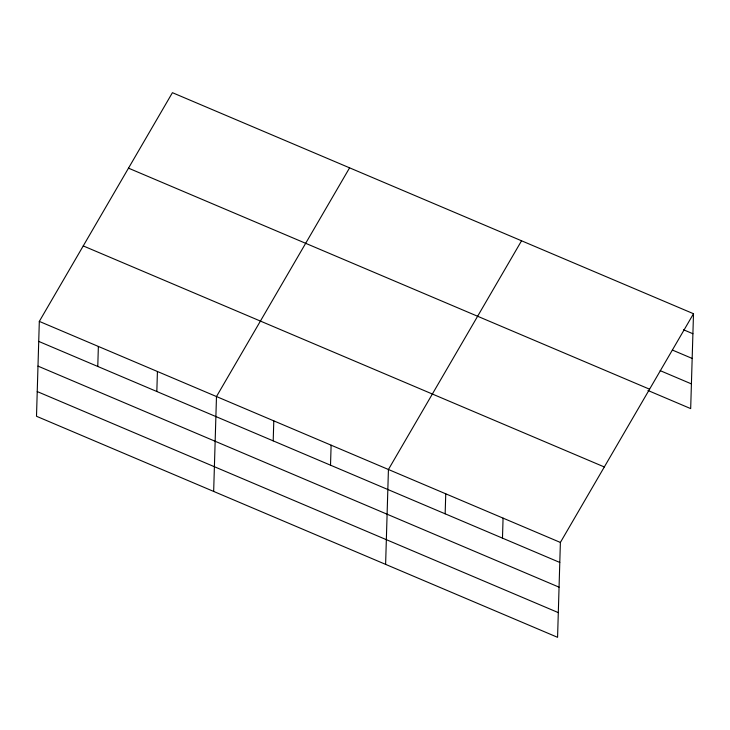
<?xml version="1.0" encoding="UTF-8"?>
<svg xmlns="http://www.w3.org/2000/svg" width="730" height="730" viewBox="0 0 730 730"><rect width="100%" height="100%" fill="white"/><g stroke="black" fill="none" stroke-linecap="round" stroke-linejoin="round"><path stroke-width="1.09" d="M39.32 321.392L36.5 416.273L557.574 637.317L560.385 542.445L693.5 313.727L172.426 92.683L39.32 321.392L560.385 542.445M97.774 366.451L98.367 346.449M156.831 391.508L157.424 371.497M213.662 491.427L216.482 396.554L349.597 167.836M273.202 440.874L273.796 420.863M330.517 465.192L331.119 445.181M385.613 564.372L388.433 469.499L521.548 240.781M445.154 513.82L445.747 493.808M502.477 538.138L503.07 518.127M693.5 313.727L690.68 408.608L647.957 390.477M683.526 329.759L692.907 333.738M672.376 350.044L692.177 358.439M660.157 370.63L691.419 383.898M128.498 168.155L649.572 389.2M83.247 245.919L604.312 466.963M38.726 341.403L559.791 562.447M37.987 366.113L559.061 587.157M37.23 391.563L558.304 612.616"/></g></svg>
